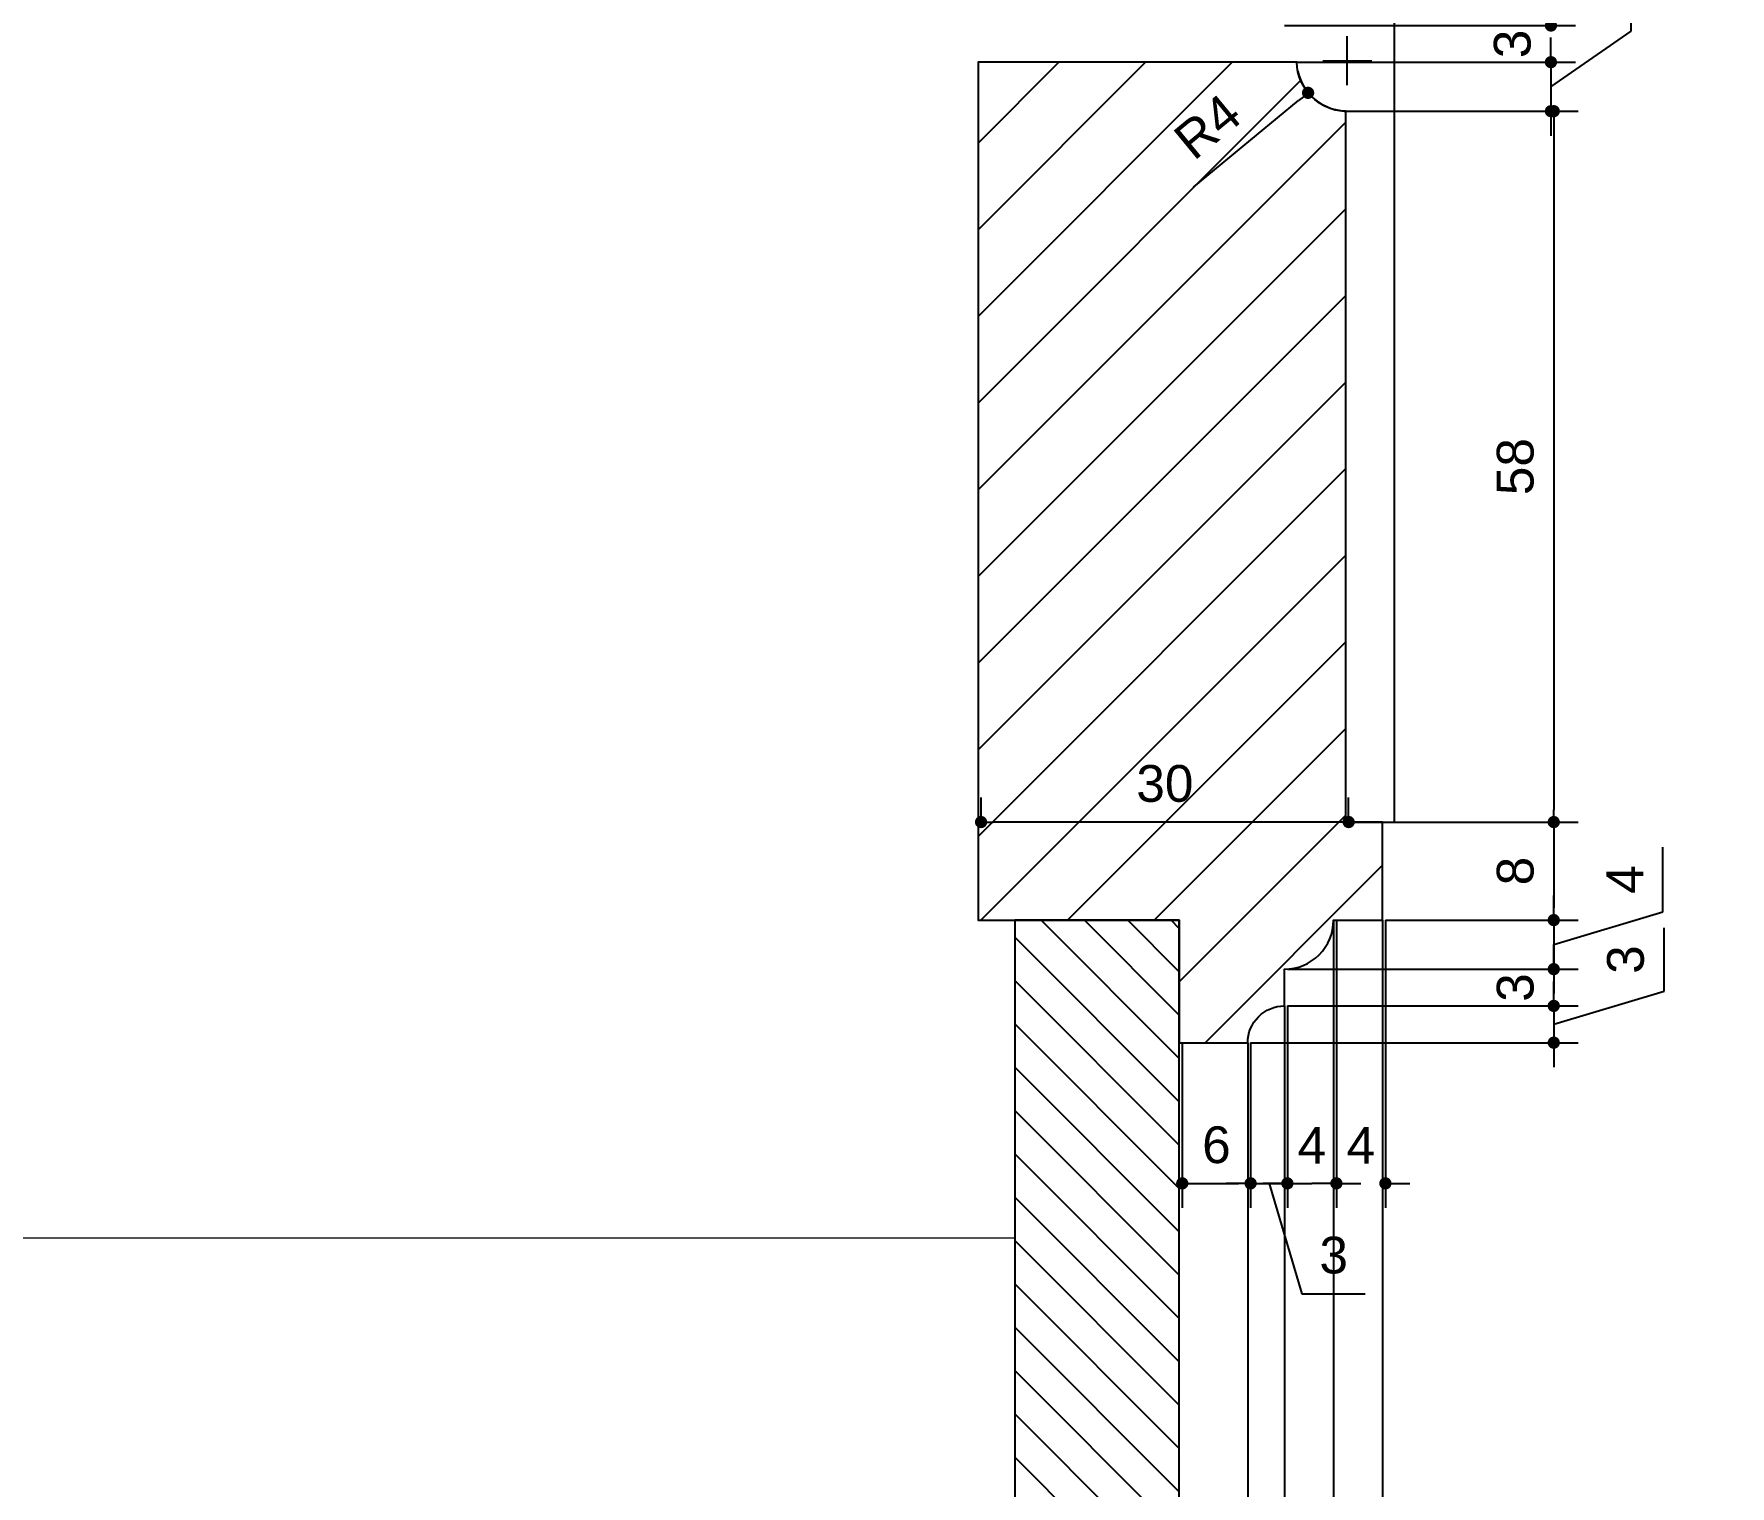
# Model space of a CAD drawing. Header units: inches. Extents: x 274057 to 444617, y 485849 to 635630.
# Drawn here: x 353949 to 354087.4, y 517155.1 to 517273.6 of the extents above; entities that cross this region are included whole.
import ezdxf

# ---------------------------------------------------------------- set-up
doc = ezdxf.new("R2010")
doc.units = ezdxf.units.IN
doc.header["$MEASUREMENT"] = 0
for name, color, linetype in [('CQ curtains and frames', 252, 'Continuous'), ('CQ Grg Gypsum', 41, 'Continuous'), ('CQ PANEL DIMENSION', 1, 'Continuous'), ('CQ SPOT DETAILS', 40, 'Continuous'), ('CQ Wood Section', 60, 'Continuous'), ('CQ_callout', 34, 'Continuous'), ('Layer7', 8, 'Continuous')]:
    doc.layers.add(name, color=color, linetype=linetype)
doc.layers.add('CQ plan and elev dimension', color=252, linetype='Continuous', lineweight=35)
doc.layers.add('CQ Wood', color=30, linetype='Continuous', lineweight=0)
doc.styles.get("Standard").update_dxf_attribs({"font": 'arial.ttf'})
doc.dimstyles.new('CQ 2', dxfattribs={"dimscale": 0.02, "dimtxt": 150, "dimasz": 50, "dimexe": 100, "dimexo": 0, "dimgap": 80, "dimtad": 1, "dimdec": 0, "dimzin": 0, "dimdsep": 46, "dimtxsty": 'Standard', "dimblk": 'DOT', "dimcen": 100, "dimclrd": 1, "dimclre": 1, "dimclrt": 3, "dimadec": 0, "dimazin": 0, "dimtfac": 1, "dimtdec": 0, "dimtofl": 0, "dimtmove": 0, "dimatfit": 3, "dimfxl": 1, "dimtolj": 1, "dimtzin": 0, "dimlwd": -1, "dimarcsym": 0})
doc.dimstyles.new('CQ 20', dxfattribs={"dimscale": 0.2, "dimtxt": 150, "dimasz": 100, "dimexe": 100, "dimexo": 20, "dimgap": 80, "dimtad": 1, "dimdec": 0, "dimzin": 0, "dimdsep": 46, "dimtxsty": 'Standard', "dimblk": 'DOT', "dimcen": 100, "dimclrd": 1, "dimclre": 1, "dimclrt": 3, "dimadec": 0, "dimazin": 0, "dimtfac": 1, "dimtdec": 0, "dimtofl": 0, "dimtmove": 0, "dimatfit": 3, "dimfxl": 1, "dimtolj": 1, "dimtzin": 0, "dimlwd": -1, "dimarcsym": 0})
doc.dimstyles.new('CQ 50', dxfattribs={"dimscale": 0.5, "dimtxt": 150, "dimasz": 100, "dimexe": 100, "dimexo": 20, "dimgap": 80, "dimtad": 1, "dimdec": 0, "dimzin": 0, "dimdsep": 46, "dimtxsty": 'Standard', "dimblk": 'DOT', "dimcen": 100, "dimclrd": 250, "dimclre": 250, "dimclrt": 3, "dimadec": 0, "dimazin": 0, "dimtfac": 1, "dimtdec": 0, "dimtofl": 0, "dimtmove": 0, "dimatfit": 3, "dimfxl": 3, "dimtolj": 1, "dimtzin": 0, "dimlwd": -1, "dimarcsym": 0})
doc.dimstyles.get("Standard").update_dxf_attribs({"dimtxt": 0.18, "dimasz": 0.18, "dimexe": 0.18, "dimexo": 0.0625, "dimgap": 0.09, "dimtad": 0, "dimtih": 1, "dimtoh": 1, "dimdec": 4, "dimzin": 0, "dimdsep": 46, "dimtxsty": 'Standard', "dimcen": 0.09, "dimadec": 0, "dimazin": 0, "dimtfac": 1, "dimtdec": 4, "dimtofl": 0, "dimtmove": 0, "dimatfit": 3, "dimfxl": 1, "dimtolj": 1, "dimtzin": 0, "dimarcsym": 0})

# ---------------------------------------------------------------- blocks, each defined once
blk = doc.blocks.new('_Dot')
at = {"color": 0, "linetype": 'ByBlock', "lineweight": -2}
blk.add_line((-0.5, 0), (-1, 0), dxfattribs=at)
at = {"color": 0, "linetype": 'ByBlock', "const_width": 0.5}
blk.add_lwpolyline([(-0.25, 0, 1), (0.25, 0, 1)], format="xyb", close=True, dxfattribs=at)
blk = doc.blocks.new('*D145')
at = {"layer": 'CQ plan and elev dimension', "color": 250, "lineweight": -2, "transparency": 16777216}
for p, q in [((353962, 519499.28), (351884.09, 519499.28)), ((353285.28, 516399.29), (351884.09, 516399.29))]:
    blk.add_line(p, q, dxfattribs=at)
at = {"layer": 'CQ plan and elev dimension', "color": 250, "transparency": 16777216}
blk.add_line((351934.09, 519449.28), (351934.09, 516449.29), dxfattribs=at)
at = {"layer": 'Defpoints', "color": 0, "transparency": 16777216}
for p in [(353972, 519499.28, 0), (351934.09, 516399.29), (353295.28, 516399.29, 0)]:
    blk.add_point(p, dxfattribs=at)
at = {"layer": 'CQ plan and elev dimension', "color": 250, "transparency": 16777216, "xscale": 50, "yscale": 50, "zscale": 50}
for p, rotation in [((351934.09, 519499.28), 90.00000000166753), ((351934.09, 516399.29), 270.0000000016675)]:
    blk.add_blockref('_Dot', p, dxfattribs=dict(at, rotation=rotation))
at = {"layer": 'CQ plan and elev dimension', "color": 3, "transparency": 16777216, "insert": (351855.77, 517949.29), "char_height": 75, "attachment_point": 5, "rotation": 90}
blk.add_mtext('\\A1;3100', dxfattribs=at)
blk = doc.blocks.new('*D284')
at = {"layer": 'CQ PANEL DIMENSION', "color": 1, "lineweight": -2, "transparency": 16777216}
for p, q in [((354281.45, 519499.28), (354806.32, 519499.28)), ((353585.88, 516399.28), (354806.32, 516399.28))]:
    blk.add_line(p, q, dxfattribs=at)
at = {"layer": 'CQ PANEL DIMENSION', "color": 1, "transparency": 16777216}
blk.add_line((354786.32, 519479.28), (354786.32, 516419.28), dxfattribs=at)
at = {"layer": 'Defpoints', "color": 0, "transparency": 16777216}
for p in [(354277.45, 519499.28, 0), (353581.88, 516399.28, 0), (354786.32, 516399.28)]:
    blk.add_point(p, dxfattribs=at)
at = {"layer": 'CQ PANEL DIMENSION', "color": 1, "transparency": 16777216, "xscale": 20, "yscale": 20, "zscale": 20}
for p, rotation in [((354786.32, 519499.28), 90), ((354786.32, 516399.28), 270)]:
    blk.add_blockref('_Dot', p, dxfattribs=dict(at, rotation=rotation))
at = {"layer": 'CQ PANEL DIMENSION', "color": 3, "transparency": 16777216, "insert": (354754.99, 517949.28), "char_height": 30, "attachment_point": 5, "rotation": 90}
blk.add_mtext('\\A1;3100', dxfattribs=at)
blk = doc.blocks.new('A$Cd99c4f28')
at = {"layer": 'Layer7'}
h = blk.add_hatch(dxfattribs=at)
h.set_pattern_fill('ANSI31', color=256, scale=40, angle=-90)
h.set_pattern_definition([(315, (-581172.3437, 333030.3863), (3.535533906, 3.535533906), [])])
h.paths.add_polyline_path([(23.06, 809.99), (20.06, 809.99), (20.06, 801.99), (24.06, 801.99, 0.414214), (28.06, 797.99), (28.06, 794.99, -0.414214), (31.06, 791.99), (36.64, 791.99), (36.64, 801.98), (42.64, 801.98), (53.06, 801.98), (53.06, 811.99), (53.06, 871.99), (27.06, 871.99, -0.397359), (23.06, 867.99)])
h = blk.add_hatch(dxfattribs=at)
h.set_pattern_fill('ANSI31', color=256, scale=20)
h.set_pattern_definition([(45, (-505741.121, 353148.7715), (-1.767766953, 1.767766953), [])])
h.paths.add_polyline_path([(50.06, 801.98), (36.64, 801.98), (36.64, 708.83), (50.06, 708.83)])
at = {"color": 8, "elevation": 0.03}
for points in [[(20.06, 801.99), (20.06, 748.99)], [(24.06, 801.99), (24.06, 748.99)], [(28.06, 794.99), (28.06, 748.99)], [(31.06, 791.99), (31.06, 718.83)]]:
    blk.add_lwpolyline(points, dxfattribs=at)
at = {"layer": 'CQ Wood'}
blk.add_line((50.06, 776.04, 0.03), (383.06, 776.04, 0.03), dxfattribs=at)
at = {"layer": 'CQ Wood Section', "ltscale": 1000, "elevation": 0.03}
blk.add_lwpolyline([(36.64, 791.99), (31.06, 791.99, 0.414214), (28.06, 794.99), (28.06, 797.99, -0.414214), (24.06, 801.99), (20.06, 801.99), (20.06, 809.99), (23.06, 809.99), (23.06, 867.99, 0.397359), (27.06, 871.99), (53.06, 871.99), (53.06, 801.98), (42.64, 801.98), (42.64, 801.98), (36.64, 801.98)], format="xyb", close=True, dxfattribs=at)
blk.add_lwpolyline([(36.64, 748.99), (36.64, 801.98), (50.06, 801.98), (50.06, 748.99)], dxfattribs=at)
blk = doc.blocks.new('*D1478')
at = {"layer": 'CQ SPOT DETAILS', "color": 1, "lineweight": -2, "transparency": 16777216}
for p, q in [((354056.16, 517269.39), (354056.16, 517273.39)), ((354054.16, 517271.39), (354058.16, 517271.39))]:
    blk.add_line(p, q, dxfattribs=at)
at = {"layer": 'CQ SPOT DETAILS', "color": 1, "transparency": 16777216}
blk.add_line((354043.63, 517261.07), (354052.2, 517268.14), dxfattribs=at)
at = {"layer": 'CQ SPOT DETAILS', "color": 1, "lineweight": -2, "transparency": 16777216}
blk.add_arc((354056.16, 517271.39), 4.12, 191.6665, 271.6583, dxfattribs=at)
at = {"layer": 'Defpoints', "color": 0, "transparency": 16777216}
for p in [(354056.16, 517271.39, -0.13), (354052.97, 517268.77, -0.13)]:
    blk.add_point(p, dxfattribs=at)
at = {"layer": 'CQ SPOT DETAILS', "color": 1, "transparency": 16777216, "rotation": 39.47340326777029}
blk.add_blockref('_Dot', (354052.97, 517268.77), dxfattribs=at)
at = {"layer": 'CQ SPOT DETAILS', "color": 3, "transparency": 16777216, "insert": (354044.76, 517266.02), "char_height": 3, "attachment_point": 5, "rotation": 39.4734}
blk.add_mtext('\\A1;R4', dxfattribs=at)
blk = doc.blocks.new('*D1479')
at = {"layer": 'CQ SPOT DETAILS', "color": 1, "transparency": 16777216}
for p, q in [((354079.35, 517273.81), (354079.35, 517279.09)), ((354072.79, 517269.27), (354079.35, 517273.81)), ((354072.79, 517272.27), (354072.79, 517273.27)), ((354072.79, 517271.27), (354072.79, 517267.27)), ((354072.79, 517266.27), (354072.79, 517265.27))]:
    blk.add_line(p, q, dxfattribs=at)
at = {"layer": 'CQ SPOT DETAILS', "color": 1, "lineweight": -2, "transparency": 16777216}
for p, q in [((354052.04, 517271.27), (354074.79, 517271.27)), ((354056.04, 517267.27), (354074.79, 517267.27))]:
    blk.add_line(p, q, dxfattribs=at)
at = {"layer": 'Defpoints', "color": 0, "transparency": 16777216}
for p in [(354052.04, 517271.27, -0.13), (354056.04, 517267.27, -0.13), (354072.79, 517267.27)]:
    blk.add_point(p, dxfattribs=at)
at = {"layer": 'CQ SPOT DETAILS', "color": 1, "transparency": 16777216}
for p, rotation in [((354072.79, 517271.27), 270), ((354072.79, 517267.27), 90)]:
    blk.add_blockref('_Dot', p, dxfattribs=dict(at, rotation=rotation))
at = {"layer": 'CQ SPOT DETAILS', "color": 3, "transparency": 16777216, "insert": (354076.25, 517276.45), "char_height": 3, "attachment_point": 5, "rotation": 90}
blk.add_mtext('\\A1;4', dxfattribs=at)
blk = doc.blocks.new('*D1480')
at = {"layer": 'CQ SPOT DETAILS', "color": 1, "transparency": 16777216}
for p, q in [((354072.79, 517275.26), (354072.79, 517276.26)), ((354072.79, 517270.27), (354072.79, 517269.27))]:
    blk.add_line(p, q, dxfattribs=at)
at = {"layer": 'CQ SPOT DETAILS', "color": 1, "lineweight": -2, "transparency": 16777216}
for p, q in [((354051.04, 517274.26), (354074.79, 517274.26)), ((354052.04, 517271.27), (354074.79, 517271.27))]:
    blk.add_line(p, q, dxfattribs=at)
at = {"layer": 'Defpoints', "color": 0, "transparency": 16777216}
for p in [(354051.04, 517274.26), (354072.79, 517274.26), (354052.04, 517271.27)]:
    blk.add_point(p, dxfattribs=at)
at = {"layer": 'CQ SPOT DETAILS', "color": 1, "transparency": 16777216}
for p, rotation in [((354072.79, 517274.26), 270), ((354072.79, 517271.27), 90)]:
    blk.add_blockref('_Dot', p, dxfattribs=dict(at, rotation=rotation))
at = {"layer": 'CQ SPOT DETAILS', "color": 3, "transparency": 16777216, "insert": (354069.65, 517272.76), "char_height": 3, "attachment_point": 5, "rotation": 90}
blk.add_mtext('\\A1;3', dxfattribs=at)
blk = doc.blocks.new('*D1488')
at = {"layer": 'CQ SPOT DETAILS', "color": 1, "transparency": 16777216}
for p, q in [((354059.53, 517307.7), (354065.5, 517314.03)), ((354065.5, 517314.03), (354069.81, 517314.03)), ((354058.04, 517307.7), (354057.04, 517307.7)), ((354059.04, 517307.7), (354060.03, 517307.7)), ((354061.03, 517307.7), (354062.03, 517307.7))]:
    blk.add_line(p, q, dxfattribs=at)
at = {"layer": 'CQ SPOT DETAILS', "color": 1, "lineweight": -2, "transparency": 16777216}
for p, q in [((354059.04, 517289.11), (354059.04, 517309.7)), ((354060.03, 517209.32), (354060.03, 517309.7))]:
    blk.add_line(p, q, dxfattribs=at)
at = {"layer": 'Defpoints', "color": 0, "transparency": 16777216}
for p in [(354060.03, 517307.7), (354059.04, 517289.11), (354060.03, 517209.32, -0.13)]:
    blk.add_point(p, dxfattribs=at)
at = {"layer": 'CQ SPOT DETAILS', "color": 1, "transparency": 16777216}
blk.add_blockref('_Dot', (354059.04, 517307.7), dxfattribs=at)
at = {"layer": 'CQ SPOT DETAILS', "color": 1, "transparency": 16777216, "rotation": 180}
blk.add_blockref('_Dot', (354060.03, 517307.7), dxfattribs=at)
at = {"layer": 'CQ SPOT DETAILS', "color": 3, "transparency": 16777216, "insert": (354067.65, 517317.13), "char_height": 3, "attachment_point": 5}
blk.add_mtext('\\A1;1', dxfattribs=at)
blk = doc.blocks.new('*D1508')
at = {"layer": 'CQ SPOT DETAILS', "color": 1, "lineweight": -2, "transparency": 16777216}
for p, q in [((354056.28, 517267.27), (354075.02, 517267.27)), ((354056.28, 517209.27), (354075.02, 517209.27))]:
    blk.add_line(p, q, dxfattribs=at)
at = {"layer": 'CQ SPOT DETAILS', "color": 1, "transparency": 16777216}
blk.add_line((354073.02, 517266.27), (354073.02, 517210.27), dxfattribs=at)
at = {"layer": 'Defpoints', "color": 0, "transparency": 16777216}
for p in [(354056.28, 517267.27, -0.13), (354056.28, 517209.27, -0.13), (354073.02, 517209.27)]:
    blk.add_point(p, dxfattribs=at)
at = {"layer": 'CQ SPOT DETAILS', "color": 1, "transparency": 16777216}
for p, rotation in [((354073.02, 517267.27), 90), ((354073.02, 517209.27), 270)]:
    blk.add_blockref('_Dot', p, dxfattribs=dict(at, rotation=rotation))
at = {"layer": 'CQ SPOT DETAILS', "color": 3, "transparency": 16777216, "insert": (354069.89, 517238.27), "char_height": 3, "attachment_point": 5, "rotation": 90}
blk.add_mtext('\\A1;58', dxfattribs=at)
blk = doc.blocks.new('*D1509')
at = {"layer": 'CQ SPOT DETAILS', "color": 1, "lineweight": -2, "transparency": 16777216}
for p, q in [((354056.28, 517209.27), (354075.02, 517209.27)), ((354059.28, 517201.27), (354075.02, 517201.27))]:
    blk.add_line(p, q, dxfattribs=at)
at = {"layer": 'CQ SPOT DETAILS', "color": 1, "transparency": 16777216}
blk.add_line((354073.02, 517208.27), (354073.02, 517202.27), dxfattribs=at)
at = {"layer": 'Defpoints', "color": 0, "transparency": 16777216}
for p in [(354056.28, 517209.27, -0.13), (354059.28, 517201.27, -0.13), (354073.02, 517201.27)]:
    blk.add_point(p, dxfattribs=at)
at = {"layer": 'CQ SPOT DETAILS', "color": 1, "transparency": 16777216}
for p, rotation in [((354073.02, 517209.27), 90), ((354073.02, 517201.27), 270)]:
    blk.add_blockref('_Dot', p, dxfattribs=dict(at, rotation=rotation))
at = {"layer": 'CQ SPOT DETAILS', "color": 3, "transparency": 16777216, "insert": (354069.89, 517205.27), "char_height": 3, "attachment_point": 5, "rotation": 90}
blk.add_mtext('\\A1;8', dxfattribs=at)
blk = doc.blocks.new('*D1510')
at = {"layer": 'CQ SPOT DETAILS', "color": 1, "transparency": 16777216}
for p, q in [((354081.92, 517201.94), (354081.92, 517207.22)), ((354073.02, 517202.27), (354073.02, 517203.27)), ((354073.02, 517199.27), (354081.92, 517201.94)), ((354073.02, 517201.27), (354073.02, 517197.27)), ((354073.02, 517196.27), (354073.02, 517195.27))]:
    blk.add_line(p, q, dxfattribs=at)
at = {"layer": 'CQ SPOT DETAILS', "color": 1, "lineweight": -2, "transparency": 16777216}
for p, q in [((354059.28, 517201.27), (354075.02, 517201.27)), ((354051.28, 517197.27), (354075.02, 517197.27))]:
    blk.add_line(p, q, dxfattribs=at)
at = {"layer": 'Defpoints', "color": 0, "transparency": 16777216}
for p in [(354059.28, 517201.27, -0.13), (354051.28, 517197.27, -0.13), (354073.02, 517197.27)]:
    blk.add_point(p, dxfattribs=at)
at = {"layer": 'CQ SPOT DETAILS', "color": 1, "transparency": 16777216}
for p, rotation in [((354073.02, 517201.27), 270), ((354073.02, 517197.27), 90)]:
    blk.add_blockref('_Dot', p, dxfattribs=dict(at, rotation=rotation))
at = {"layer": 'CQ SPOT DETAILS', "color": 3, "transparency": 16777216, "insert": (354078.82, 517204.58), "char_height": 3, "attachment_point": 5, "rotation": 90}
blk.add_mtext('\\A1;4', dxfattribs=at)
blk = doc.blocks.new('*D1511')
at = {"layer": 'CQ SPOT DETAILS', "color": 1, "transparency": 16777216}
for p, q in [((354073.02, 517198.27), (354073.02, 517199.27)), ((354073.02, 517193.27), (354073.02, 517192.27))]:
    blk.add_line(p, q, dxfattribs=at)
at = {"layer": 'CQ SPOT DETAILS', "color": 1, "lineweight": -2, "transparency": 16777216}
for p, q in [((354051.28, 517197.27), (354075.02, 517197.27)), ((354051.28, 517194.27), (354075.02, 517194.27))]:
    blk.add_line(p, q, dxfattribs=at)
at = {"layer": 'Defpoints', "color": 0, "transparency": 16777216}
for p in [(354051.28, 517197.27, -0.13), (354051.28, 517194.27, -0.13), (354073.02, 517194.27)]:
    blk.add_point(p, dxfattribs=at)
at = {"layer": 'CQ SPOT DETAILS', "color": 1, "transparency": 16777216}
for p, rotation in [((354073.02, 517197.27), 270), ((354073.02, 517194.27), 90)]:
    blk.add_blockref('_Dot', p, dxfattribs=dict(at, rotation=rotation))
at = {"layer": 'CQ SPOT DETAILS', "color": 3, "transparency": 16777216, "insert": (354069.89, 517195.77), "char_height": 3, "attachment_point": 5, "rotation": 90}
blk.add_mtext('\\A1;3', dxfattribs=at)
blk = doc.blocks.new('*D1512')
at = {"layer": 'CQ SPOT DETAILS', "color": 1, "transparency": 16777216}
for p, q in [((354082.02, 517195.47), (354082.02, 517200.64)), ((354073.02, 517195.27), (354073.02, 517196.27)), ((354073.02, 517192.77), (354082.02, 517195.47)), ((354073.02, 517194.27), (354073.02, 517191.27)), ((354073.02, 517190.27), (354073.02, 517189.27))]:
    blk.add_line(p, q, dxfattribs=at)
at = {"layer": 'CQ SPOT DETAILS', "color": 1, "lineweight": -2, "transparency": 16777216}
for p, q in [((354051.28, 517194.27), (354075.02, 517194.27)), ((354048.28, 517191.27), (354075.02, 517191.27))]:
    blk.add_line(p, q, dxfattribs=at)
at = {"layer": 'Defpoints', "color": 0, "transparency": 16777216}
for p in [(354051.28, 517194.27, -0.13), (354048.28, 517191.27, -0.13), (354073.02, 517191.27)]:
    blk.add_point(p, dxfattribs=at)
at = {"layer": 'CQ SPOT DETAILS', "color": 1, "transparency": 16777216}
for p, rotation in [((354073.02, 517194.27), 270), ((354073.02, 517191.27), 90)]:
    blk.add_blockref('_Dot', p, dxfattribs=dict(at, rotation=rotation))
at = {"layer": 'CQ SPOT DETAILS', "color": 3, "transparency": 16777216, "insert": (354078.89, 517198.05), "char_height": 3, "attachment_point": 5, "rotation": 90}
blk.add_mtext('\\A1;3', dxfattribs=at)
blk = doc.blocks.new('*D1513')
at = {"layer": 'CQ SPOT DETAILS', "color": 1, "lineweight": -2, "transparency": 16777216}
for p, q in [((354042.7, 517191.27), (354042.7, 517177.79)), ((354048.28, 517191.27), (354048.28, 517177.79))]:
    blk.add_line(p, q, dxfattribs=at)
at = {"layer": 'CQ SPOT DETAILS', "color": 1, "transparency": 16777216}
blk.add_line((354043.7, 517179.79), (354047.28, 517179.79), dxfattribs=at)
at = {"layer": 'Defpoints', "color": 0, "transparency": 16777216}
for p in [(354042.7, 517191.27, -0.13), (354048.28, 517191.27), (354048.28, 517179.79)]:
    blk.add_point(p, dxfattribs=at)
at = {"layer": 'CQ SPOT DETAILS', "color": 1, "transparency": 16777216, "rotation": 180}
blk.add_blockref('_Dot', (354042.7, 517179.79), dxfattribs=at)
at = {"layer": 'CQ SPOT DETAILS', "color": 1, "transparency": 16777216}
blk.add_blockref('_Dot', (354048.28, 517179.79), dxfattribs=at)
at = {"layer": 'CQ SPOT DETAILS', "color": 3, "transparency": 16777216, "insert": (354045.49, 517182.92), "char_height": 3, "attachment_point": 5}
blk.add_mtext('\\A1;6', dxfattribs=at)
blk = doc.blocks.new('*D1514')
at = {"layer": 'CQ SPOT DETAILS', "color": 1, "lineweight": -2, "transparency": 16777216}
for p, q in [((354051.28, 517194.27), (354051.28, 517177.79)), ((354048.28, 517191.27), (354048.28, 517177.79))]:
    blk.add_line(p, q, dxfattribs=at)
at = {"layer": 'CQ SPOT DETAILS', "color": 1, "transparency": 16777216}
for p, q in [((354047.28, 517179.79), (354046.28, 517179.79)), ((354048.28, 517179.79), (354051.28, 517179.79)), ((354049.78, 517179.79), (354052.47, 517170.79)), ((354052.28, 517179.79), (354053.28, 517179.79)), ((354052.47, 517170.79), (354057.64, 517170.79))]:
    blk.add_line(p, q, dxfattribs=at)
at = {"layer": 'Defpoints', "color": 0, "transparency": 16777216}
for p in [(354051.28, 517194.27, -0.13), (354048.28, 517191.27), (354051.28, 517179.79)]:
    blk.add_point(p, dxfattribs=at)
at = {"layer": 'CQ SPOT DETAILS', "color": 1, "transparency": 16777216}
blk.add_blockref('_Dot', (354048.28, 517179.79), dxfattribs=at)
at = {"layer": 'CQ SPOT DETAILS', "color": 1, "transparency": 16777216, "rotation": 180}
blk.add_blockref('_Dot', (354051.28, 517179.79), dxfattribs=at)
at = {"layer": 'CQ SPOT DETAILS', "color": 3, "transparency": 16777216, "insert": (354055.06, 517173.92), "char_height": 3, "attachment_point": 5}
blk.add_mtext('\\A1;3', dxfattribs=at)
blk = doc.blocks.new('*D1515')
at = {"layer": 'CQ SPOT DETAILS', "color": 1, "lineweight": -2, "transparency": 16777216}
for p, q in [((354055.28, 517201.27), (354055.28, 517177.79)), ((354051.28, 517194.27), (354051.28, 517177.79))]:
    blk.add_line(p, q, dxfattribs=at)
at = {"layer": 'CQ SPOT DETAILS', "color": 1, "transparency": 16777216}
for p, q in [((354050.28, 517179.79), (354049.28, 517179.79)), ((354056.28, 517179.79), (354057.28, 517179.79))]:
    blk.add_line(p, q, dxfattribs=at)
at = {"layer": 'Defpoints', "color": 0, "transparency": 16777216}
for p in [(354055.28, 517201.27, -0.13), (354051.28, 517194.27, -0.13), (354055.28, 517179.79)]:
    blk.add_point(p, dxfattribs=at)
at = {"layer": 'CQ SPOT DETAILS', "color": 1, "transparency": 16777216}
blk.add_blockref('_Dot', (354051.28, 517179.79), dxfattribs=at)
at = {"layer": 'CQ SPOT DETAILS', "color": 1, "transparency": 16777216, "rotation": 180}
blk.add_blockref('_Dot', (354055.28, 517179.79), dxfattribs=at)
at = {"layer": 'CQ SPOT DETAILS', "color": 3, "transparency": 16777216, "insert": (354053.28, 517182.89), "char_height": 3, "attachment_point": 5}
blk.add_mtext('\\A1;4', dxfattribs=at)
blk = doc.blocks.new('*D1516')
at = {"layer": 'CQ SPOT DETAILS', "color": 1, "lineweight": -2, "transparency": 16777216}
for p, q in [((354055.28, 517201.27), (354055.28, 517177.79)), ((354059.28, 517201.27), (354059.28, 517177.79))]:
    blk.add_line(p, q, dxfattribs=at)
at = {"layer": 'CQ SPOT DETAILS', "color": 1, "transparency": 16777216}
for p, q in [((354054.28, 517179.79), (354053.28, 517179.79)), ((354060.28, 517179.79), (354061.28, 517179.79))]:
    blk.add_line(p, q, dxfattribs=at)
at = {"layer": 'Defpoints', "color": 0, "transparency": 16777216}
for p in [(354055.28, 517201.27, -0.13), (354059.28, 517201.27), (354059.28, 517179.79)]:
    blk.add_point(p, dxfattribs=at)
at = {"layer": 'CQ SPOT DETAILS', "color": 1, "transparency": 16777216}
blk.add_blockref('_Dot', (354055.28, 517179.79), dxfattribs=at)
at = {"layer": 'CQ SPOT DETAILS', "color": 1, "transparency": 16777216, "rotation": 180}
blk.add_blockref('_Dot', (354059.28, 517179.79), dxfattribs=at)
at = {"layer": 'CQ SPOT DETAILS', "color": 3, "transparency": 16777216, "insert": (354057.28, 517182.89), "char_height": 3, "attachment_point": 5}
blk.add_mtext('\\A1;4', dxfattribs=at)
blk = doc.blocks.new('*D1517')
at = {"layer": 'CQ SPOT DETAILS', "color": 1, "lineweight": -2, "transparency": 16777216}
for p, q in [((354026.28, 517209.27), (354026.28, 517211.27)), ((354056.28, 517209.27), (354056.28, 517211.27))]:
    blk.add_line(p, q, dxfattribs=at)
at = {"layer": 'CQ SPOT DETAILS', "color": 1, "transparency": 16777216}
blk.add_line((354055.28, 517209.27), (354027.28, 517209.27), dxfattribs=at)
at = {"layer": 'Defpoints', "color": 0, "transparency": 16777216}
for p in [(354026.28, 517209.27), (354026.28, 517209.27), (354056.28, 517209.27)]:
    blk.add_point(p, dxfattribs=at)
at = {"layer": 'CQ SPOT DETAILS', "color": 1, "transparency": 16777216, "rotation": 180}
blk.add_blockref('_Dot', (354026.28, 517209.27), dxfattribs=at)
at = {"layer": 'CQ SPOT DETAILS', "color": 1, "transparency": 16777216}
blk.add_blockref('_Dot', (354056.28, 517209.27), dxfattribs=at)
at = {"layer": 'CQ SPOT DETAILS', "color": 3, "transparency": 16777216, "insert": (354041.28, 517212.4), "char_height": 3, "attachment_point": 5}
blk.add_mtext('\\A1;30', dxfattribs=at)

msp = doc.modelspace()

# ---------------------------------------------------------------- hatches: boundary and pattern name
at = {"layer": 'CQ curtains and frames', "linetype": 'ByBlock', "ltscale": 200}
h = msp.add_hatch(dxfattribs=at)
h.set_pattern_fill('PLASTI,_O', color=256, scale=500, angle=90)
h.set_pattern_definition([(90, (0, 0), (-125, 8e-15), []), (90, (-15.62, 1e-15), (-125, 8e-15), []), (90, (-31.25, 2e-15), (-125, 8e-15), []), (90, (-78.12, 5e-15), (-125, 8e-15), [])])
edge = h.paths.add_edge_path()
edge.add_line((359636.1, 517521.28), (359636.1, 519159.24))
edge.add_line((359636.1, 519159.24), (359615.1, 519189.24))
edge.add_line((359615.1, 519189.24), (359611.1, 519259.37))
edge.add_line((359611.1, 519259.37), (359625.1, 519279.41))
edge.add_line((359625.1, 519279.41), (359625.1, 519299.28))
edge.add_line((359625.1, 519299.28), (354065.1, 519299.34))
edge.add_line((354065.1, 519299.34), (354065.1, 519279.41))
edge.add_line((354065.1, 519279.41), (354069.1, 519279.41))
edge.add_line((354069.1, 519279.41), (354070.27, 519276.58))
edge.add_line((354070.27, 519276.58), (354073.1, 519275.41))
edge.add_line((354073.1, 519275.41), (354073.1, 519272.41))
edge.add_arc((354073.1, 519269.41), 3, 0, 90, ccw=False)
edge.add_line((354076.1, 519269.41), (354079.1, 519269.41))
edge.add_line((354079.1, 519269.41), (354079.1, 519229.24))
edge.add_line((354079.1, 519229.24), (354076.1, 519229.24))
edge.add_arc((354073.1, 519229.24), 3, 270, 360, ccw=False)
edge.add_line((354073.1, 519226.24), (354073.1, 519223.24))
edge.add_arc((354073.1, 519219.24), 4, 90, 180)
edge.add_line((354069.1, 519219.24), (354065.1, 519219.24))
edge.add_line((354065.1, 519219.24), (354065.1, 519199.24))
edge.add_line((354065.1, 519199.24), (354068.1, 519199.24))
edge.add_arc((354071.1, 519199.24), 3, 180, 270)
edge.add_line((354071.1, 519196.24), (354071.1, 519193.24))
edge.add_arc((354071.1, 519189.24), 4, -90, 90, ccw=False)
edge.add_line((354071.1, 519185.24), (354071.1, 519182.24))
edge.add_arc((354071.1, 519179.24), 3, 90, 180)
edge.add_line((354068.1, 519179.24), (354065.1, 519179.24))
edge.add_line((354065.1, 519179.24), (354065.1, 519157.92))
edge.add_line((354065.1, 519157.92), (354052.04, 519157.92))
edge.add_line((354052.04, 519157.92), (354069.17, 516514.31))
edge.add_line((354069.17, 516514.31), (354295.1, 516514.25))
edge.add_line((354295.1, 516514.25), (354295.1, 519049.28))
edge.add_line((354295.1, 519049.28), (359395.1, 519049.28))
edge.add_line((359395.1, 519049.28), (359394.66, 517521.28))
edge.add_line((359394.66, 517521.28), (359636.1, 517521.42))

# ---------------------------------------------------------------- block references
at = {"layer": 'CQ Grg Gypsum', "xscale": -1}
msp.add_blockref('A$Cd99c4f28', (354079.1, 516399.28, -0.18), dxfattribs=at)

# ---------------------------------------------------------------- dimensions: what is measured, and where the dimension line sits
at = {"layer": 'CQ PANEL DIMENSION'}
dim = msp.add_linear_dim(base=(354786.32, 516399.28), p1=(354277.45, 519499.28, 0), p2=(353581.88, 516399.28, 0), angle=90, dimstyle='CQ 20', override={"dimtmove": 1}, dxfattribs=at)
dim.commit()
dim.dimension.update_dxf_attribs({"geometry": '*D284', "text_midpoint": (354754.99, 517949.28)})
at = {"layer": 'CQ plan and elev dimension'}
dim = msp.add_linear_dim(base=(351934.09, 516399.29, 0), p1=(353972, 519499.28, 0), p2=(353295.28, 516399.29, 0), angle=90, dimstyle='CQ 50', override={"dimtmove": 1}, dxfattribs=at)
dim.commit()
dim.dimension.update_dxf_attribs({"geometry": '*D145', "text_midpoint": (351855.77, 517949.29, 0)})
at = {"layer": 'CQ SPOT DETAILS'}
for base, p1, p2, angle, picture, middle in [((354060.03, 517307.7, -0.15), (354059.04, 517289.11, -0.15), (354060.03, 517209.32, -0.28), 180, '*D1488', (354067.1, 517314.03, -0.15)), ((354072.79, 517267.27, -0.15), (354052.04, 517271.27, -0.28), (354056.04, 517267.27, -0.28), 90, '*D1479', (354079.35, 517275.41, -0.15)), ((354055.28, 517179.79, -0.03), (354051.28, 517194.27, -0.15), (354055.28, 517201.27, -0.15), 180, '*D1515', (354053.28, 517179.79, -0.03)), ((354059.28, 517179.79, -0.03), (354055.28, 517201.27, -0.15), (354059.28, 517201.27, -0.03), 180, '*D1516', (354057.28, 517179.79, -0.03)), ((354073.02, 517194.27, -0.03), (354051.28, 517197.27, -0.15), (354051.28, 517194.27, -0.15), 90, '*D1511', (354073.02, 517195.77, -0.03))]:
    dim = msp.add_linear_dim(base=base, p1=p1, p2=p2, angle=angle, dimstyle='CQ 2', override={"dimtmove": 1}, dxfattribs=at)
    dim.commit()
    dim.dimension.update_dxf_attribs({"geometry": picture, "text_midpoint": middle, "dimtype": 160})
dim = msp.add_linear_dim(base=(354072.79, 517274.26, -0.15), p1=(354052.04, 517271.27, -0.15), p2=(354051.04, 517274.26, -0.15), angle=90, dimstyle='CQ 2', dxfattribs=at)
dim.commit()
dim.dimension.update_dxf_attribs({"geometry": '*D1480', "text_midpoint": (354072.79, 517272.76, -0.15), "dimtype": 160})
dim = msp.add_radius_dim(center=(354056.16, 517271.39, -0.28), mpoint=(354052.97, 517268.77, -0.28), dimstyle='CQ 2', dxfattribs=at)
dim.commit()
dim.dimension.update_dxf_attribs({"geometry": '*D1478', "text_midpoint": (354046.73, 517263.62, -0.15), "dimtype": 164})
for base, p1, p2, angle, picture, middle in [((354073.02, 517209.27, -0.03), (354056.28, 517267.27, -0.15), (354056.28, 517209.27, -0.15), 90, '*D1508', (354069.89, 517238.27, -0.03)), ((354073.02, 517201.27, -0.03), (354056.28, 517209.27, -0.15), (354059.28, 517201.27, -0.15), 90, '*D1509', (354069.89, 517205.27, -0.03)), ((354073.02, 517197.27, -0.03), (354059.28, 517201.27, -0.15), (354051.28, 517197.27, -0.15), 90, '*D1510', (354078.82, 517203.54, -0.03)), ((354073.02, 517191.27, -0.03), (354051.28, 517194.27, -0.15), (354048.28, 517191.27, -0.15), 90, '*D1512', (354078.89, 517197.07, -0.03)), ((354051.28, 517179.79, -0.03), (354048.28, 517191.27, -0.03), (354051.28, 517194.27, -0.15), 180, '*D1514', (354054.07, 517173.92, -0.03))]:
    dim = msp.add_linear_dim(base=base, p1=p1, p2=p2, angle=angle, dimstyle='CQ 2', override={"dimtmove": 1}, dxfattribs=at)
    dim.commit()
    dim.dimension.update_dxf_attribs({"geometry": picture, "text_midpoint": middle})
for base, p1, p2, picture, middle in [((354026.28, 517209.27, -0.03), (354056.28, 517209.27, -0.03), (354026.28, 517209.27, -0.03), '*D1517', (354041.28, 517212.4, -0.03)), ((354048.28, 517179.79, -0.03), (354042.7, 517191.27, -0.15), (354048.28, 517191.27, -0.03), '*D1513', (354045.49, 517182.92, -0.03))]:
    dim = msp.add_linear_dim(base=base, p1=p1, p2=p2, angle=180, dimstyle='CQ 2', dxfattribs=at)
    dim.commit()
    dim.dimension.update_dxf_attribs({"geometry": picture, "text_midpoint": middle})

# ---------------------------------------------------------------- leaders
at = {"layer": 'CQ_callout'}
msp.add_leader([(357930.59, 516886.9), (354490.41, 517865.13), (352926.48, 517865.13)], dimstyle='Standard', override={"dimasz": 10, "dimldrblk": 'Dot', "dimfxl": 0.1, "dimarcsym": 2}, dxfattribs=at)

doc.saveas('drawing.dxf')
